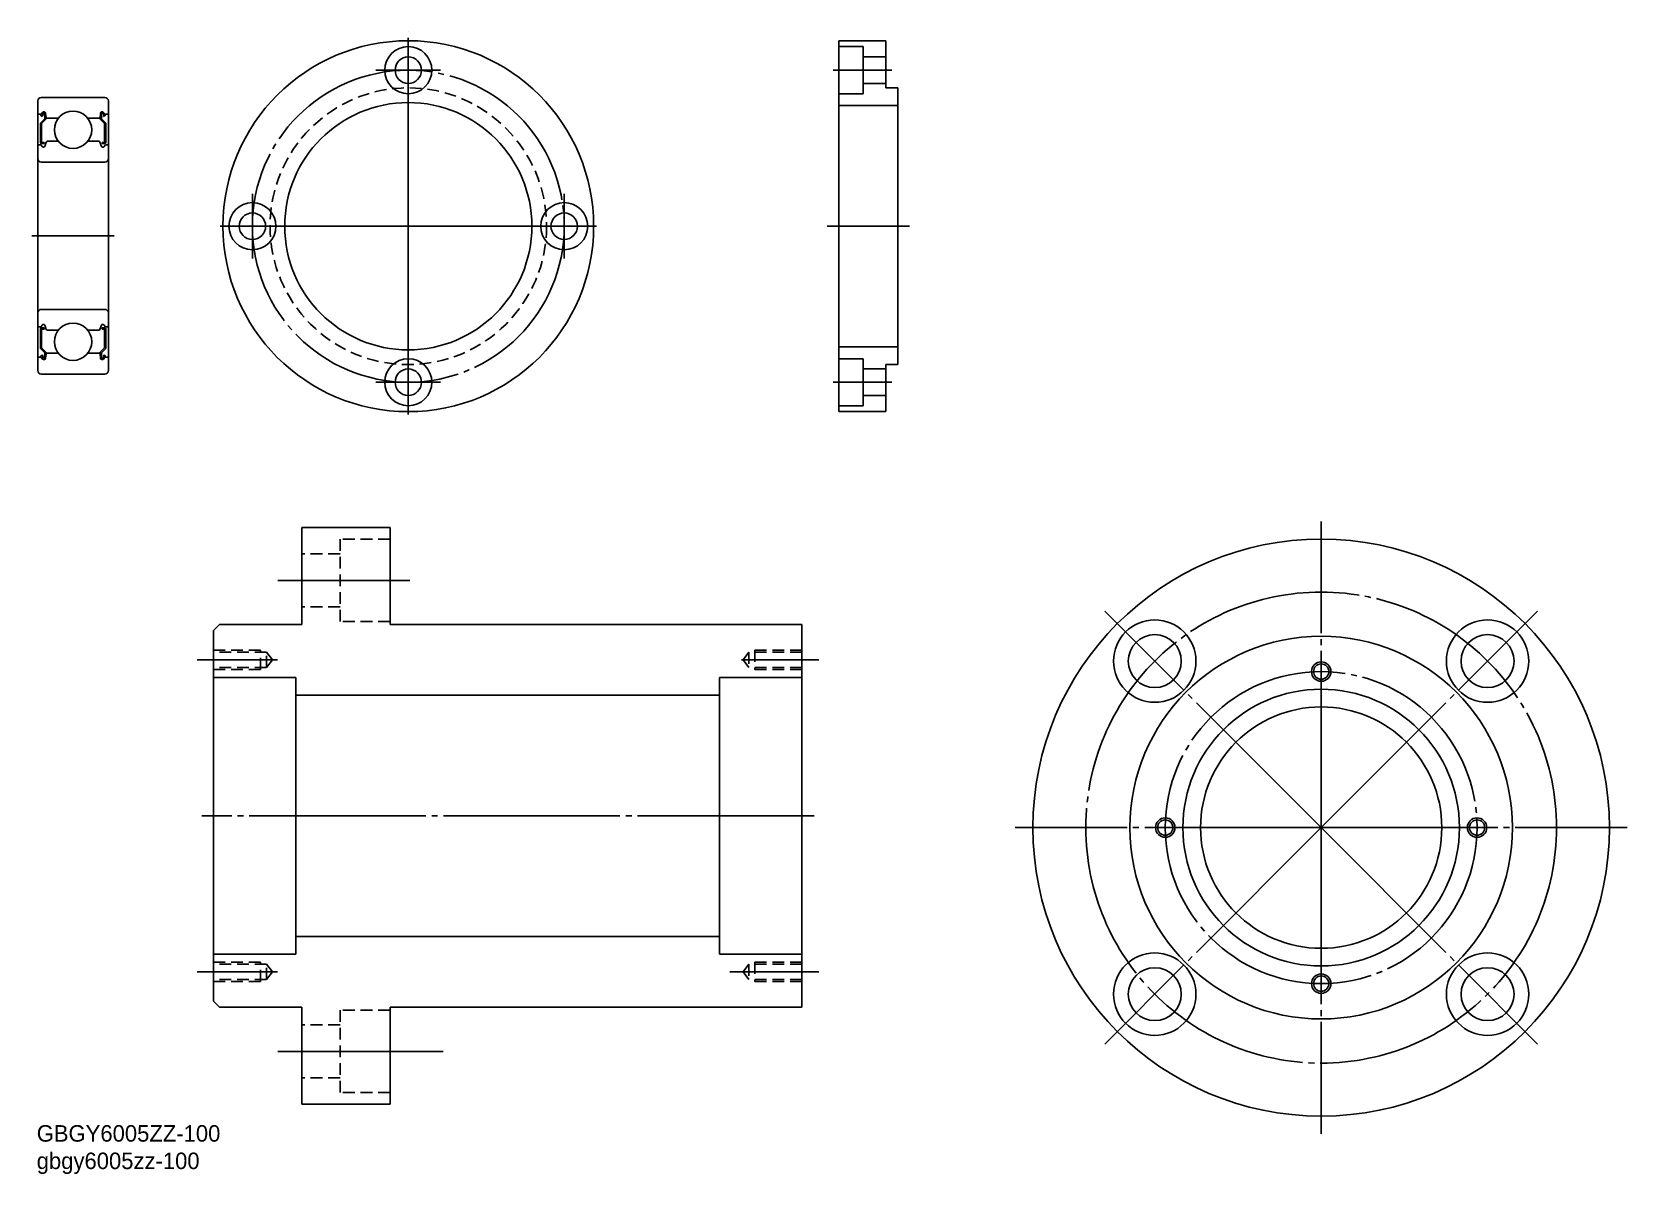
# Model space of a CAD drawing. Extents: x -142 to 130, y -59 to 135.
import ezdxf

# ---------------------------------------------------------------- set-up
doc = ezdxf.new("R2010")
doc.units = 0
doc.linetypes.add('CENTER', pattern=[33, 30, -1, 1, -1])
doc.linetypes.add('DASHED', pattern=[3, 2, -1])
doc.layers.get('0').update_dxf_attribs({"linetype": 'CONTINUOUS'})
doc.layers.add('CENTER', color=7, linetype='CONTINUOUS')

# ---------------------------------------------------------------- blocks, each defined once
blk = doc.blocks.new('*U2')
at = {"linetype": 'CONTINUOUS'}
for s, p in [('GBGY6005ZZ-100', (-140.74, -53.13)), ('gbgy6005zz-100', (-140.74, -57.79))]:
    blk.add_text(s, height=2.8, dxfattribs=at).set_placement(p)

msp = doc.modelspace()

# ---------------------------------------------------------------- linework, layer by layer
at = {"color": 7, "linetype": 'CONTINUOUS'}
for p, q in [((-4.39, 70.86), (-4.39, 133.86)), ((-4.39, 133.86), (3.61, 133.86)), ((-4.39, 132.86), (-0.29, 132.86)), ((-0.29, 124.86), (-0.29, 132.86)), ((3.61, 133.86), (3.61, 125.86)), ((-0.29, 131.11), (3.61, 131.11)), ((-4.39, 124.86), (-0.29, 124.86)), ((-0.29, 126.61), (3.61, 126.61)), ((3.61, 125.86), (5.61, 125.86)), ((5.61, 125.86), (5.61, 78.86)), ((-4.39, 122.86), (5.61, 122.86)), ((-4.39, 81.86), (5.61, 81.86)), ((-4.39, 79.86), (-0.29, 79.86)), ((-0.29, 79.86), (-0.29, 71.86)), ((3.61, 78.86), (3.61, 70.86)), ((3.61, 78.86), (5.61, 78.86)), ((-0.29, 78.11), (3.61, 78.11)), ((-0.29, 73.61), (3.61, 73.61)), ((-4.39, 71.86), (-0.29, 71.86)), ((3.61, 70.86), (-4.39, 70.86)), ((-95.68, 34.71), (-95.68, 51.21)), ((-95.68, 51.21), (-80.68, 51.21)), ((-80.68, 34.71), (-80.68, 51.21)), ((-110.68, 33.71), (-109.68, 34.71)), ((-110.68, -29.29), (-110.68, 33.71)), ((-95.68, 34.71), (-109.68, 34.71)), ((-10.68, 34.71), (-80.68, 34.71)), ((-10.68, 34.71), (-10.68, -30.29)), ((-96.68, 25.71), (-110.68, 25.71)), ((-96.68, -21.29), (-96.68, 25.71)), ((-10.68, 25.71), (-24.68, 25.71)), ((-24.68, 25.71), (-24.68, -21.29)), ((-24.68, 22.71), (-96.68, 22.71)), ((-24.68, -18.29), (-96.68, -18.29)), ((-96.68, -21.29), (-110.68, -21.29)), ((-10.68, -21.29), (-24.68, -21.29)), ((-110.68, -29.29), (-109.68, -30.29)), ((-95.68, -30.29), (-109.68, -30.29)), ((-95.68, -46.79), (-95.68, -30.29)), ((-80.68, -46.79), (-80.68, -30.29)), ((-10.68, -30.29), (-80.68, -30.29)), ((-95.68, -46.79), (-80.68, -46.79))]:
    msp.add_line(p, q, dxfattribs=at)
for p, q in [((-140.56, 123.64), (-140.56, 77.84)), ((-139.96, 124.24), (-129.16, 124.24)), ((-128.56, 123.64), (-128.56, 77.84)), ((-140.46, 121.39), (-140, 121.39)), ((-139.37, 120.62), (-140.12, 119.87)), ((-140.12, 119.87), (-140.12, 116.59)), ((-140, 121.39), (-139.75, 121.69)), ((-139.82, 120.98), (-139.97, 121.11)), ((-139.17, 120.54), (-139.92, 119.79)), ((-139.92, 119.79), (-139.92, 116.59)), ((-139.84, 121.26), (-139.59, 121.56)), ((-139.69, 121.13), (-139.84, 121.26)), ((-139.82, 120.98), (-139.69, 121.13)), ((-139.42, 121.5), (-139.37, 120.62)), ((-139.22, 121.52), (-139.15, 120.78)), ((-139.17, 121.01), (-139.17, 120.54)), ((-139.05, 120.69), (-137.06, 120.69)), ((-130.06, 120.69), (-132.05, 120.69)), ((-129.89, 121.52), (-129.96, 120.78)), ((-129.94, 121.01), (-129.94, 120.54)), ((-129.94, 120.54), (-129.19, 119.79)), ((-129.7, 121.5), (-129.74, 120.62)), ((-129.74, 120.62), (-128.99, 119.87)), ((-129.27, 121.26), (-129.52, 121.56)), ((-129.42, 121.13), (-129.27, 121.26)), ((-129.29, 120.98), (-129.42, 121.13)), ((-129.12, 121.39), (-129.37, 121.69)), ((-129.29, 120.98), (-129.14, 121.11)), ((-129.19, 119.79), (-129.19, 116.59)), ((-128.66, 121.39), (-129.12, 121.39)), ((-128.99, 119.87), (-128.99, 116.59)), ((-139.47, 116.59), (-139.92, 116.59)), ((-139.47, 116.39), (-139.47, 116.59)), ((-139.37, 115.92), (-139.11, 116.66)), ((-138.92, 116.79), (-137.06, 116.79)), ((-130.19, 116.79), (-132.05, 116.79)), ((-129.74, 115.92), (-130.01, 116.66)), ((-129.64, 116.39), (-129.64, 116.59)), ((-129.64, 116.59), (-129.19, 116.59)), ((-140.36, 116.19), (-140.06, 116.19)), ((-140.06, 116.19), (-139.78, 115.86)), ((-139.92, 116.39), (-139.47, 116.39)), ((-139.63, 115.79), (-139.56, 115.79)), ((-129.19, 116.39), (-129.64, 116.39)), ((-129.48, 115.79), (-129.55, 115.79)), ((-129.06, 116.19), (-129.33, 115.86)), ((-128.76, 116.19), (-129.06, 116.19)), ((-139.96, 113.24), (-129.16, 113.24)), ((-139.96, 88.24), (-129.16, 88.24)), ((-140.36, 85.29), (-140.06, 85.29)), ((-140.12, 81.6), (-140.12, 84.89)), ((-140.06, 85.29), (-139.78, 85.62)), ((-139.92, 85.09), (-139.47, 85.09)), ((-139.92, 81.69), (-139.92, 84.89)), ((-139.47, 84.89), (-139.92, 84.89)), ((-139.63, 85.69), (-139.56, 85.69)), ((-139.47, 85.09), (-139.47, 84.89)), ((-139.37, 85.56), (-139.11, 84.82)), ((-138.92, 84.69), (-137.06, 84.69)), ((-130.19, 84.69), (-132.05, 84.69)), ((-129.74, 85.56), (-130.01, 84.82)), ((-129.64, 85.09), (-129.64, 84.89)), ((-129.19, 85.09), (-129.64, 85.09)), ((-129.64, 84.89), (-129.19, 84.89)), ((-129.48, 85.69), (-129.55, 85.69)), ((-129.06, 85.29), (-129.33, 85.62)), ((-129.19, 81.69), (-129.19, 84.89)), ((-128.76, 85.29), (-129.06, 85.29)), ((-128.99, 81.6), (-128.99, 84.89)), ((-139.37, 80.85), (-140.12, 81.6)), ((-139.17, 80.94), (-139.92, 81.69)), ((-129.94, 80.94), (-129.19, 81.69)), ((-129.74, 80.85), (-128.99, 81.6)), ((-140.46, 80.09), (-140, 80.09)), ((-140, 80.09), (-139.75, 79.79)), ((-139.82, 80.5), (-139.97, 80.37)), ((-139.69, 80.34), (-139.84, 80.22)), ((-139.84, 80.22), (-139.59, 79.92)), ((-139.82, 80.5), (-139.69, 80.34)), ((-139.42, 79.98), (-139.37, 80.85)), ((-139.22, 79.96), (-139.15, 80.7)), ((-139.17, 80.47), (-139.17, 80.94)), ((-139.05, 80.79), (-137.06, 80.79)), ((-130.06, 80.79), (-132.05, 80.79)), ((-129.89, 79.96), (-129.96, 80.7)), ((-129.94, 80.47), (-129.94, 80.94)), ((-129.7, 79.98), (-129.74, 80.85)), ((-129.27, 80.22), (-129.52, 79.92)), ((-129.29, 80.5), (-129.42, 80.34)), ((-129.42, 80.34), (-129.27, 80.22)), ((-129.12, 80.09), (-129.37, 79.79)), ((-129.29, 80.5), (-129.14, 80.37)), ((-128.66, 80.09), (-129.12, 80.09)), ((-139.96, 77.24), (-129.16, 77.24)), ((-137.06, 77.24), (-137.06, 77.24)), ((-134.56, 77.24), (-134.56, 77.24))]:
    msp.add_line(p, q)
at = {"color": 3, "linetype": 'DASHED'}
for p, q in [((-89.18, 49.21), (-89.18, 35.21)), ((-80.68, 49.21), (-89.18, 49.21)), ((-89.18, 46.71), (-95.68, 46.71)), ((-89.18, 37.71), (-95.68, 37.71)), ((-80.68, 35.21), (-89.18, 35.21)), ((-102.68, 30.36), (-110.68, 30.36)), ((-101.68, 30.01), (-110.68, 30.01)), ((-102.68, 27.06), (-102.68, 30.36)), ((-101.68, 27.41), (-101.68, 30.01)), ((-101.68, 30.01), (-100.68, 28.71)), ((-19.68, 30.01), (-20.68, 28.71)), ((-10.68, 30.01), (-19.68, 30.01)), ((-19.68, 30.01), (-19.68, 27.41)), ((-10.68, 30.36), (-18.68, 30.36)), ((-18.68, 30.36), (-18.68, 27.06)), ((-101.68, 27.41), (-110.68, 27.41)), ((-101.68, 27.41), (-100.68, 28.71)), ((-19.68, 27.41), (-20.68, 28.71)), ((-10.68, 27.41), (-19.68, 27.41)), ((-102.68, 27.06), (-110.68, 27.06)), ((-10.68, 27.06), (-18.68, 27.06)), ((-102.68, -22.64), (-110.68, -22.64)), ((-101.68, -22.99), (-110.68, -22.99)), ((-102.68, -25.94), (-102.68, -22.64)), ((-101.68, -25.59), (-101.68, -22.99)), ((-101.68, -22.99), (-100.68, -24.29)), ((-101.68, -25.59), (-100.68, -24.29)), ((-19.68, -22.99), (-20.68, -24.29)), ((-19.68, -25.59), (-20.68, -24.29)), ((-10.68, -22.99), (-19.68, -22.99)), ((-19.68, -22.99), (-19.68, -25.59)), ((-10.68, -22.64), (-18.68, -22.64)), ((-18.68, -22.64), (-18.68, -25.94)), ((-101.68, -25.59), (-110.68, -25.59)), ((-102.68, -25.94), (-110.68, -25.94)), ((-10.68, -25.59), (-19.68, -25.59)), ((-10.68, -25.94), (-18.68, -25.94)), ((-80.68, -30.79), (-89.18, -30.79)), ((-89.18, -30.79), (-89.18, -44.79)), ((-89.18, -33.29), (-95.68, -33.29)), ((-89.18, -42.29), (-95.68, -42.29)), ((-80.68, -44.79), (-89.18, -44.79))]:
    msp.add_line(p, q, dxfattribs=at)
at = {"color": 7, "linetype": 'CONTINUOUS'}
for centre, radius in [((-77.58, 102.36), 31.5), ((-77.58, 128.86), 4), ((-77.58, 128.86), 2.25), ((-77.58, 102.36), 21), ((-104.08, 102.36), 4), ((-51.08, 102.36), 4), ((-104.08, 102.36), 2.25), ((-51.08, 102.36), 2.25), ((-77.58, 75.86), 4), ((-77.58, 75.86), 2.25), ((77.58, 0.21), 49), ((49.29, 28.49), 7), ((105.86, 28.49), 7), ((49.29, 28.49), 4.5), ((77.58, 0.21), 32.5), ((105.86, 28.49), 4.5), ((77.58, 26.71), 1.3), ((77.58, 0.21), 23.5), ((77.58, 0.21), 20.5), ((51.08, 0.21), 1.3), ((104.08, 0.21), 1.3), ((49.29, -28.08), 7), ((105.86, -28.08), 7), ((49.29, -28.08), 4.5), ((105.86, -28.08), 4.5), ((77.58, -26.29), 1.3)]:
    msp.add_circle(centre, radius, dxfattribs=at)
at = {"color": 3, "linetype": 'DASHED'}
msp.add_circle((-77.58, 102.36), 23.5, dxfattribs=at)
for centre in [(-134.56, 118.74), (-134.56, 82.74)]:
    msp.add_circle(centre, 3.17)
at = {"color": 3, "linetype": 'CONTINUOUS'}
for centre in [(77.58, 26.71), (51.08, 0.21), (104.08, 0.21), (77.58, -26.29)]:
    msp.add_circle(centre, 1.65, dxfattribs=at)
for centre, radius, start, end in [((-139.96, 123.64), 0.6, 90, 180), ((-129.16, 123.64), 0.6, 0, 90), ((-140.46, 121.49), 0.1, 180, 270), ((-139.84, 121.26), 0.2, 140.0012, 230.0863), ((-139.52, 121.49), 0.3, 4.9967, 140.0012), ((-139.52, 121.49), 0.1, 2.8198, 140.0023), ((-139.05, 120.79), 0.1, 184.9967, 270), ((-130.06, 120.79), 0.1, 270, 355.0033), ((-129.6, 121.49), 0.3, 39.9988, 175.0033), ((-129.6, 121.49), 0.1, 39.9977, 177.1802), ((-129.27, 121.26), 0.2, 309.9137, 39.9988), ((-128.66, 121.49), 0.1, 270, 0), ((-139.92, 116.59), 0.2, 180, 270), ((-138.92, 116.59), 0.2, 90, 159.9921), ((-130.19, 116.59), 0.2, 20.0079, 90), ((-129.19, 116.59), 0.2, 270, 0), ((-140.36, 115.99), 0.2, 90, 180), ((-139.63, 115.99), 0.2, 219.9945, 270), ((-139.56, 115.99), 0.2, 270, 339.9921), ((-129.55, 115.99), 0.2, 200.0079, 270), ((-129.48, 115.99), 0.2, 270, 320.0055), ((-128.76, 115.99), 0.2, 0, 90), ((-139.96, 113.84), 0.6, 180, 270), ((-129.16, 113.84), 0.6, 270, 0), ((-139.96, 87.64), 0.6, 90, 180), ((-129.16, 87.64), 0.6, 0, 90), ((-140.36, 85.49), 0.2, 180, 270), ((-139.92, 84.89), 0.2, 90, 180), ((-139.63, 85.49), 0.2, 90, 140.0055), ((-139.56, 85.49), 0.2, 20.0079, 90), ((-138.92, 84.89), 0.2, 200.0079, 270), ((-130.19, 84.89), 0.2, 270, 339.9921), ((-129.55, 85.49), 0.2, 90, 159.9921), ((-129.48, 85.49), 0.2, 39.9945, 90), ((-129.19, 84.89), 0.2, 0, 90), ((-128.76, 85.49), 0.2, 270, 0), ((-140.46, 79.99), 0.1, 90, 180), ((-139.84, 80.22), 0.2, 129.9137, 219.9988), ((-139.52, 79.98), 0.3, 219.9988, 355.0033), ((-139.52, 79.98), 0.1, 219.9977, 357.1802), ((-139.05, 80.69), 0.1, 90, 175.0033), ((-130.06, 80.69), 0.1, 4.9967, 90), ((-129.6, 79.98), 0.3, 184.9967, 320.0012), ((-129.6, 79.98), 0.1, 182.8198, 320.0023), ((-129.27, 80.22), 0.2, 320.0012, 50.0863), ((-128.66, 79.99), 0.1, 0, 90), ((-139.96, 77.84), 0.6, 180, 270), ((-129.16, 77.84), 0.6, 270, 0)]:
    msp.add_arc(centre, radius, start, end)
at = {"layer": 'CENTER', "color": 1, "linetype": 'CENTER'}
for p, q in [((-77.58, 102.36), (-77.58, 135.36)), ((-77.58, 128.86), (-77.58, 134.36)), ((-77.58, 128.86), (-83.08, 128.86)), ((-77.58, 128.86), (-77.58, 123.36)), ((-77.58, 128.86), (-72.08, 128.86)), ((-5.35, 128.86), (4.58, 128.86)), ((-104.08, 102.36), (-104.08, 107.86)), ((-51.08, 102.36), (-51.08, 107.86)), ((-141.56, 100.74), (-127.56, 100.74)), ((-77.58, 102.36), (-110.58, 102.36)), ((-104.08, 102.36), (-109.58, 102.36)), ((-104.08, 102.36), (-98.58, 102.36)), ((-104.08, 102.36), (-104.08, 96.86)), ((-77.58, 102.36), (-44.58, 102.36)), ((-77.58, 102.36), (-77.58, 69.36)), ((-51.08, 102.36), (-56.58, 102.36)), ((-51.08, 102.36), (-45.58, 102.36)), ((-51.08, 102.36), (-51.08, 96.86)), ((-6.39, 102.36), (7.61, 102.36)), ((-77.58, 75.86), (-77.58, 81.36)), ((-77.58, 75.86), (-83.08, 75.86)), ((-77.58, 75.86), (-77.58, 70.36)), ((-77.58, 75.86), (-72.08, 75.86)), ((-5.35, 75.86), (4.58, 75.86)), ((77.58, 0.21), (77.58, 52.21)), ((-77.33, 42.21), (-99.78, 42.21)), ((77.58, 0.21), (40.81, 36.98)), ((77.58, 0.21), (114.35, 36.98)), ((-99.79, 28.71), (-113.46, 28.71)), ((-7.79, 28.71), (-20.95, 28.71)), ((-8.6, 2.21), (-112.68, 2.21)), ((77.58, 0.21), (25.58, 0.21)), ((77.58, 0.21), (40.81, -36.56)), ((77.58, 0.21), (114.35, -36.56)), ((77.58, 0.21), (77.58, -51.79)), ((77.58, 0.21), (129.58, 0.21)), ((-99.79, -24.29), (-113.46, -24.29)), ((-7.79, -24.29), (-22.95, -24.29)), ((-71.65, -37.79), (-99.78, -37.79))]:
    msp.add_line(p, q, dxfattribs=at)
for centre, radius in [((-77.58, 102.36), 26.5), ((77.58, 0.21), 40), ((77.58, 0.21), 26.5)]:
    msp.add_circle(centre, radius, dxfattribs=at)

# ---------------------------------------------------------------- block references
at = {"linetype": 'CONTINUOUS'}
msp.add_blockref('*U2', (0, 0), dxfattribs=at)

doc.saveas('drawing.dxf')
